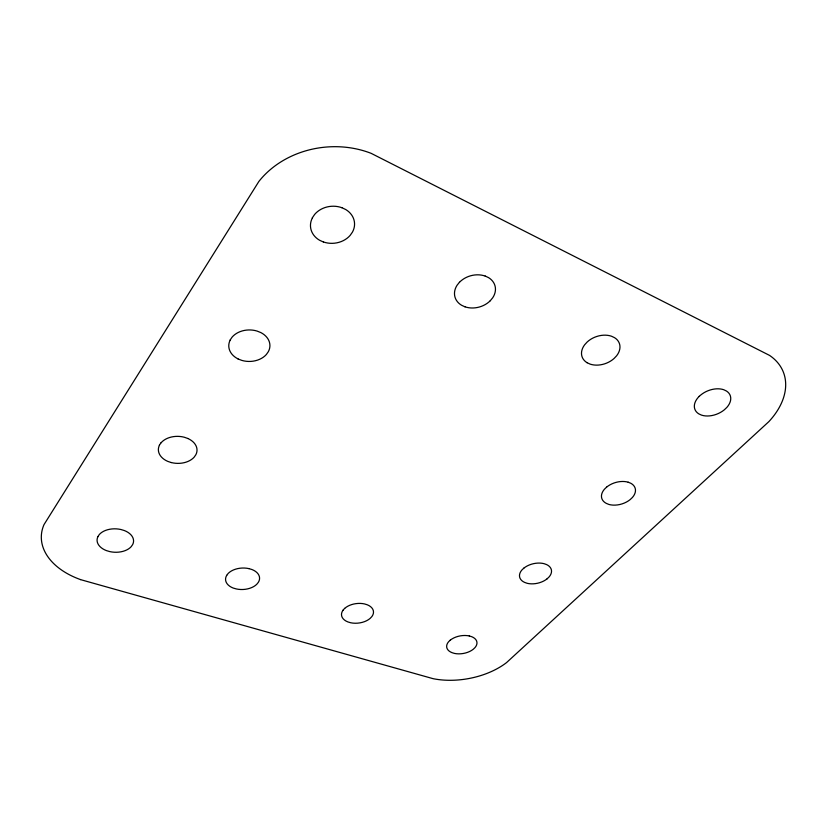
<?xml version="1.0" encoding="UTF-8"?>
<svg xmlns="http://www.w3.org/2000/svg" width="827" height="827" viewBox="0 0 827 827"><rect width="100%" height="100%" fill="white"/><g stroke="black" fill="none" stroke-linecap="round" stroke-linejoin="round"><path stroke-width="1.24" d="M97.834 536.713L99.312 534.521A18.256 11.702 2.1 0 1 120.98 529.528L124.391 530.562A18.256 11.702 2.1 0 1 132.661 544.559L131.162 546.709A18.256 11.702 2.1 0 1 109.867 551.619L106.456 550.617A18.256 11.702 2.1 0 1 97.896 536.702M159.373 445.226L161.058 442.724M230.133 340.042L232.087 337.147A20.572 15.744 -0.6 0 1 257.156 331.1L260.908 332.619A20.572 15.744 -0.6 0 1 268.341 351.671L266.366 354.494A20.572 15.744 -0.6 0 1 241.763 360.376L238.031 358.959M312.348 217.821L314.632 214.441A22.071 18.514 -5.9 0 1 341.902 207.722M226.681 575.354L228.273 573.338A17.016 10.73 -2.8 0 1 248.979 568.635M342.978 610.233L344.673 608.362M459.471 282.234L457.052 285.274A20.758 16.22 -15.8 0 0 461.621 305.277L464.991 306.827M490.256 300.759L492.696 297.792A20.758 16.22 -15.8 0 0 488.623 277.665L485.201 276.022M606.584 487.124L604.341 489.315A17.439 11.165 -16.9 0 0 606.305 503.385L608.899 504.449A17.439 11.165 -16.9 0 0 630.174 499.591L632.417 497.461A17.439 11.165 -16.9 0 0 630.836 483.288L628.179 482.203M523.77 568.18L521.775 570.123A16.261 9.976 -12.9 0 0 524.628 582.404L527.171 583.304A16.261 9.976 -12.9 0 0 547.102 578.828M450.25 640.139L448.482 641.876A15.31 8.921 -10 0 0 451.997 652.658L454.488 653.423A15.31 8.921 -10 0 0 473.23 649.278L475.008 647.593A15.31 8.921 -10 0 0 471.793 636.728L469.25 635.942M547.092 578.848L549.087 576.936A16.261 9.976 -12.9 0 0 546.585 564.572L543.98 563.652A16.261 9.976 -12.9 0 0 523.801 568.19M248.948 568.625L252.049 569.565A17.016 10.73 -2.8 0 1 258.313 582.373L256.69 584.358A17.016 10.73 -2.8 0 1 236.346 588.948L233.245 588.069A17.016 10.73 -2.8 0 1 226.732 575.334M171.272 462.572L167.726 461.363A19.331 13.511 1.3 0 1 159.446 445.226M80.508 579.613L433.152 678.688A61.26 35.726 -10 0 0 506.569 662.582L768.831 421.656A75.867 50.033 -22 0 0 769.565 355.414L371.137 153.336A88.375 74.234 -5.9 0 0 258.861 181.464L44.027 524.587A73.076 46.881 2.1 0 0 80.529 579.593M187.884 438.496L184.287 437.235A19.331 13.511 1.3 0 0 161.11 442.745M323.409 242.001L319.542 240.233A22.071 18.514 -5.9 0 1 312.42 217.811M341.882 207.701L345.779 209.562A22.071 18.514 -5.9 0 1 352.426 232.139L350.121 235.426A22.071 18.514 -5.9 0 1 323.44 241.96M587.098 362.733L590.116 364.118A19.776 14.204 -20 0 0 614.11 358.442L616.611 355.796A19.776 14.204 -20 0 0 614.585 337.695L611.556 336.248A19.776 14.204 -20 0 0 587.17 342.016L584.658 344.766A19.776 14.204 -20 0 0 587.108 362.733M490.246 300.749A20.758 16.22 -15.8 0 1 465.001 306.817M459.471 282.296A20.758 16.22 -15.8 0 1 485.201 276.084M238.093 358.939A20.572 15.744 -0.6 0 1 230.195 340.031M187.874 438.506A19.331 13.511 1.3 0 1 195.834 454.757L194.118 457.207A19.331 13.511 1.3 0 1 171.292 462.541M606.615 487.134A17.439 11.165 -16.9 0 1 628.2 482.213M450.291 640.15A15.31 8.921 -10 0 1 469.271 635.953M343.009 610.243A16.064 9.79 -6.9 0 0 347.888 621.925L350.648 622.752A16.064 9.79 -6.9 0 0 370.155 618.379L371.881 616.549A16.064 9.79 -6.9 0 0 367.271 604.785L364.48 603.927A16.064 9.79 -6.9 0 0 344.714 608.372M699.239 396.329L698.029 397.611A18.949 12.488 -22 0 0 698.836 413.882L701.492 415.113A18.949 12.488 -22 0 0 724.276 409.851L726.861 407.401A18.949 12.488 -22 0 0 726.457 391.026L723.77 389.734A18.949 12.488 -22 0 0 700.593 395.141L699.239 396.329"/></g></svg>
